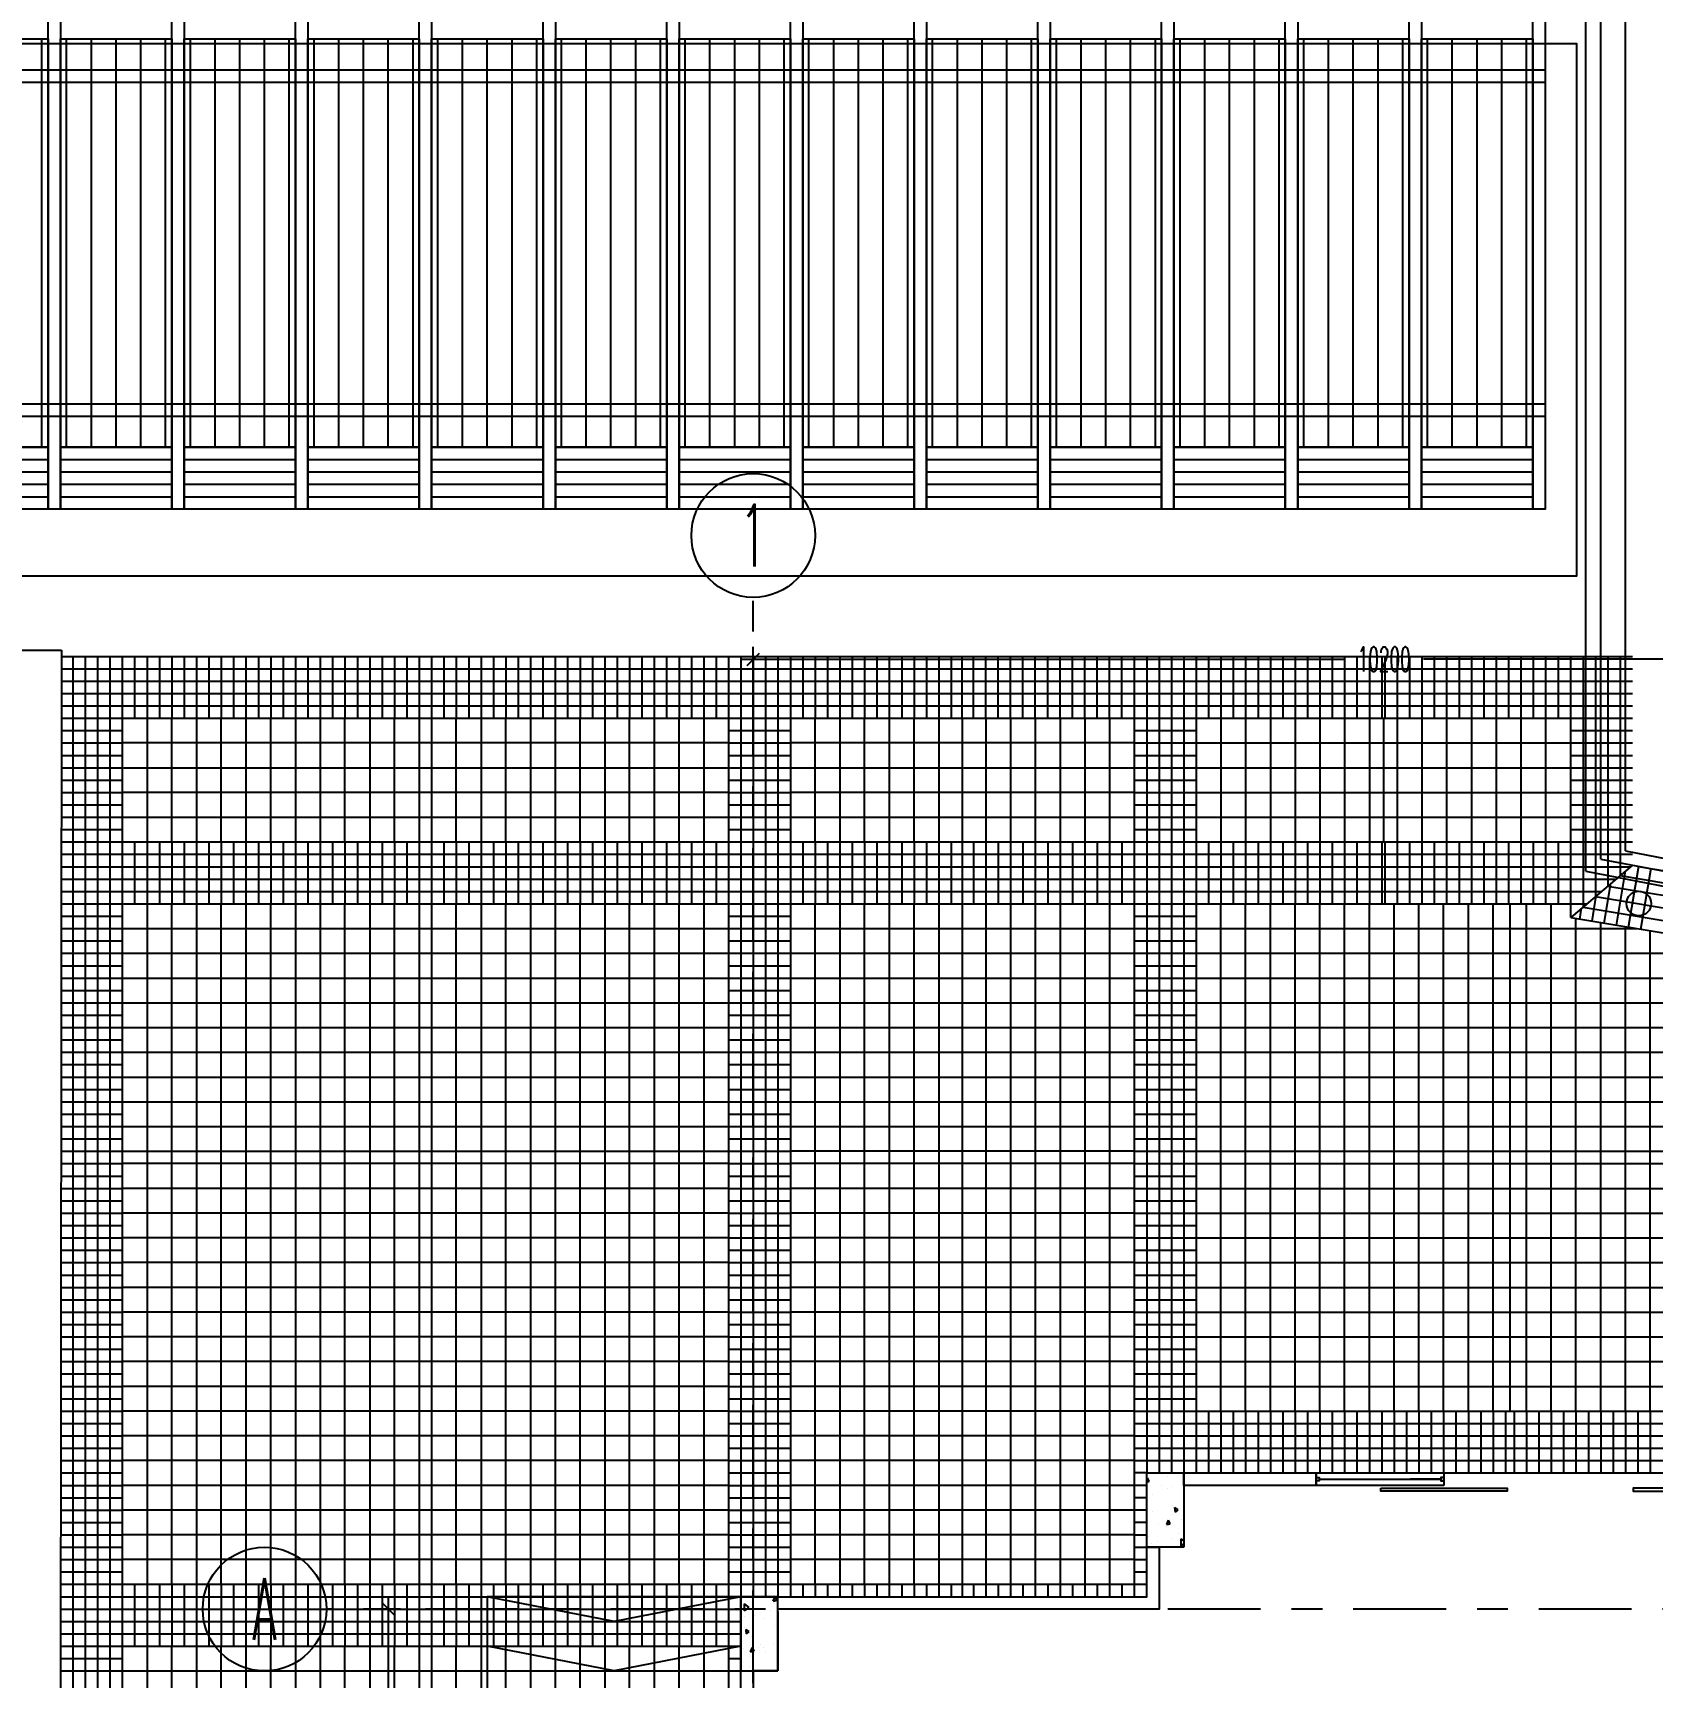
# Model space of a CAD drawing. Extents: x -15993 to 86771, y -21965 to 41866.
# Drawn here: x -5723 to 7365, y 16050 to 29339 of the extents above; entities that cross this region are included whole.
import ezdxf
from ezdxf.enums import TextEntityAlignment as Align

# ---------------------------------------------------------------- set-up
doc = ezdxf.new("R2010")
doc.units = 0
doc.header["$LTSCALE"] = 100
doc.header["$MEASUREMENT"] = 0
doc.header["$PDMODE"] = 3
doc.header["$PDSIZE"] = -5
doc.linetypes.add('HIDDEN', pattern=[5, 2.5, -2.5])
doc.linetypes.add('X030--AG$0$CENTER', pattern=[15, 7.5, -2.5, 2.5, -2.5])
doc.layers.get('0').update_dxf_attribs({"color": 8, "linetype": 'CONTINUOUS'})
doc.layers.get('DEFPOINTS').update_dxf_attribs({"color": 8, "linetype": 'CONTINUOUS'})
for name, color, linetype in [('000-H', 8, 'CONTINUOUS'), ('030--', 8, 'CONTINUOUS'), ('210--', 8, 'CONTINUOUS'), ('220--', 8, 'CONTINUOUS'), ('240--', 8, 'CONTINUOUS'), ('280--', 8, 'CONTINUOUS'), ('310--', 8, 'CONTINUOUS'), ('320--', 8, 'CONTINUOUS'), ('430--', 8, 'CONTINUOUS'), ('430-B', 8, 'CONTINUOUS'), ('431--', 8, 'CONTINUOUS'), ('432--', 8, 'CONTINUOUS'), ('900--', 8, 'CONTINUOUS'), ('950--', 8, 'CONTINUOUS'), ('960--', 8, 'CONTINUOUS'), ('980--', 8, 'CONTINUOUS'), ('X030--AG$0$000-D', 8, 'CONTINUOUS'), ('X030--AG$0$030--', 8, 'CONTINUOUS')]:
    doc.layers.add(name, color=color, linetype=linetype)
doc.styles.add('ROMANS_5', font='romans.shx', dxfattribs={"width": 0.5})
doc.styles.add('X030--AG$0$ROMANS_5', font='ROMANS.SHX', dxfattribs={"width": 0.5})
doc.dimstyles.new('100', dxfattribs={"dimscale": 100, "dimtxt": 2, "dimasz": 0, "dimexe": 1, "dimexo": 5, "dimgap": 1, "dimtad": 0, "dimrnd": 1, "dimdsep": 46, "dimtxsty": 'ROMANS_5', "dimtsz": 0.5, "dimcen": 1, "dimdle": 1, "dimadec": 0, "dimazin": 0, "dimtfac": 1, "dimtix": 1, "dimtofl": 0, "dimtmove": 2, "dimatfit": 3, "dimfxl": 1, "dimtolj": 1, "dimarcsym": 0})

# ---------------------------------------------------------------- blocks, each defined once
blk = doc.blocks.new('*X218')
at = {"color": 0}
for p, q in [((30, 16586), (29, 16642)), ((67, 16613), (29, 16642)), ((30, 16586), (67, 16613)), ((225, 16700), (225, 16700)), ((261, 16665), (276, 16700)), ((261, 16665), (291, 16671)), ((291, 16671), (276, 16700)), ((33, 16541), (33, 16541)), ((109, 16548), (109, 16548)), ((189, 16522), (189, 16522)), ((242, 16586), (242, 16586)), ((32, 16448), (32, 16448)), ((45, 16399), (42, 16436)), ((68, 16418), (42, 16436)), ((45, 16399), (68, 16418)), ((85, 16380), (85, 16380)), ((271, 16467), (271, 16467)), ((18, 16280), (18, 16280)), ((78, 16254), (93, 16289)), ((78, 16254), (108, 16260)), ((78, 16215), (78, 16215)), ((108, 16260), (93, 16289)), ((145, 16292), (145, 16292)), ((155, 16316), (155, 16316)), ((180, 16287), (180, 16287)), ((199, 16258), (199, 16258)), ((267, 16319), (267, 16319)), ((70, 16138), (70, 16138))]:
    blk.add_line(p, q, dxfattribs=at)
blk = doc.blocks.new('*X219')
at = {"color": 0}
for p, q in [((3280, 17645), (3287, 17660)), ((3280, 17628), (3301, 17632)), ((3301, 17632), (3287, 17660)), ((3399, 17598), (3399, 17598)), ((3445, 17673), (3445, 17673)), ((3451, 17573), (3451, 17573)), ((3481, 17594), (3481, 17594)), ((3329, 17522), (3329, 17522)), ((3491, 17441), (3491, 17441)), ((3512, 17382), (3508, 17420)), ((3535, 17402), (3508, 17420)), ((3325, 17387), (3325, 17387)), ((3375, 17289), (3375, 17289)), ((3442, 17284), (3457, 17318)), ((3442, 17284), (3471, 17289)), ((3471, 17289), (3457, 17318)), ((3487, 17368), (3487, 17368)), ((3512, 17382), (3535, 17402)), ((3562, 17324), (3562, 17324)), ((3298, 17189), (3298, 17189)), ((3438, 17265), (3438, 17265)), ((3488, 17170), (3488, 17170)), ((3538, 17208), (3538, 17208)), ((3552, 17143), (3552, 17143)), ((3559, 17112), (3558, 17168)), ((3580, 17151), (3558, 17168)), ((3316, 17127), (3316, 17127)), ((3366, 17143), (3366, 17143)), ((3559, 17112), (3580, 17127))]:
    blk.add_line(p, q, dxfattribs=at)
blk = doc.blocks.new('*X550')
at = {"color": 0}
for p, q in [((-61333, 88189), (-60433, 88189)), ((-61333, 88089), (-60433, 88089)), ((-61333, 87989), (-60433, 87989)), ((-61333, 87889), (-60433, 87889))]:
    blk.add_line(p, q, dxfattribs=at)
blk = doc.blocks.new('*X552')
at = {"color": 0}
for p, q in [((-63557.5, 84767), (-63557.5, 88067)), ((-63357.5, 84767), (-63357.5, 88067)), ((-63157.5, 84767), (-63157.5, 88067)), ((-62957.5, 84767), (-62957.5, 88067)), ((-62757.5, 84767), (-62757.5, 88067))]:
    blk.add_line(p, q, dxfattribs=at)
blk = doc.blocks.new('SHADING')
at = {"layer": '980--'}
for p, q in [((0, 1400), (22100, 1400)), ((0, 1300), (22100, 1300)), ((0, -1300), (22100, -1300)), ((0, -1400), (22100, -1400))]:
    blk.add_line(p, q, dxfattribs=at)
at = {"layer": '980--', "color": 8}
for points in [[(9100, 1650), (10000, 1650), (10000, 2150), (9100, 2150)], [(10100, 1650), (11000, 1650), (11000, 2150), (10100, 2150)], [(11100, 1650), (12000, 1650), (12000, 2150), (11100, 2150)], [(12100, 1650), (13000, 1650), (13000, 2150), (12100, 2150)], [(13100, 1650), (14000, 1650), (14000, 2150), (13100, 2150)], [(14100, 1650), (15000, 1650), (15000, 2150), (14100, 2150)], [(15100, 1650), (16000, 1650), (16000, 2150), (15100, 2150)], [(16100, 1650), (17000, 1650), (17000, 2150), (16100, 2150)], [(17100, 1650), (18000, 1650), (18000, 2150), (17100, 2150)], [(18100, 1650), (19000, 1650), (19000, 2150), (18100, 2150)], [(19100, 1650), (20000, 1650), (20000, 2150), (19100, 2150)], [(20100, 1650), (21000, 1650), (21000, 2150), (20100, 2150)], [(21100, 1650), (22000, 1650), (22000, 2150), (21100, 2150)], [(9100, 1650), (10000, 1650), (10000, -1650), (9100, -1650)], [(10100, 1650), (11000, 1650), (11000, -1650), (10100, -1650)], [(11100, 1650), (12000, 1650), (12000, -1650), (11100, -1650)], [(12100, 1650), (13000, 1650), (13000, -1650), (12100, -1650)], [(13100, 1650), (14000, 1650), (14000, -1650), (13100, -1650)], [(14100, 1650), (15000, 1650), (15000, -1650), (14100, -1650)], [(15100, 1650), (16000, 1650), (16000, -1650), (15100, -1650)], [(16100, 1650), (17000, 1650), (17000, -1650), (16100, -1650)], [(17100, 1650), (18000, 1650), (18000, -1650), (17100, -1650)], [(18100, 1650), (19000, 1650), (19000, -1650), (18100, -1650)], [(19100, 1650), (20000, 1650), (20000, -1650), (19100, -1650)], [(20100, 1650), (21000, 1650), (21000, -1650), (20100, -1650)], [(21100, 1650), (22000, 1650), (22000, -1650), (21100, -1650)], [(9100, -1650), (10000, -1650), (10000, -2150), (9100, -2150)], [(10100, -1650), (11000, -1650), (11000, -2150), (10100, -2150)], [(11100, -1650), (12000, -1650), (12000, -2150), (11100, -2150)], [(12100, -1650), (13000, -1650), (13000, -2150), (12100, -2150)], [(13100, -1650), (14000, -1650), (14000, -2150), (13100, -2150)], [(14100, -1650), (15000, -1650), (15000, -2150), (14100, -2150)], [(15100, -1650), (16000, -1650), (16000, -2150), (15100, -2150)], [(16100, -1650), (17000, -1650), (17000, -2150), (16100, -2150)], [(17100, -1650), (18000, -1650), (18000, -2150), (17100, -2150)], [(18100, -1650), (19000, -1650), (19000, -2150), (18100, -2150)], [(19100, -1650), (20000, -1650), (20000, -2150), (19100, -2150)], [(20100, -1650), (21000, -1650), (21000, -2150), (20100, -2150)], [(21100, -1650), (22000, -1650), (22000, -2150), (21100, -2150)]]:
    blk.add_lwpolyline(points, close=True, dxfattribs=at)
at = {"layer": '980--'}
for points in [[(10000, 2150), (10100, 2150), (10100, -2150), (10000, -2150)], [(11000, 2150), (11100, 2150), (11100, -2150), (11000, -2150)], [(12000, 2150), (12100, 2150), (12100, -2150), (12000, -2150)], [(13000, 2150), (13100, 2150), (13100, -2150), (13000, -2150)], [(14000, 2150), (14100, 2150), (14100, -2150), (14000, -2150)], [(15000, 2150), (15100, 2150), (15100, -2150), (15000, -2150)], [(16000, 2150), (16100, 2150), (16100, -2150), (16000, -2150)], [(17000, 2150), (17100, 2150), (17100, -2150), (17000, -2150)], [(18000, 2150), (18100, 2150), (18100, -2150), (18000, -2150)], [(19000, 2150), (19100, 2150), (19100, -2150), (19000, -2150)], [(20000, 2150), (20100, 2150), (20100, -2150), (20000, -2150)], [(21000, 2150), (21100, 2150), (21100, -2150), (21000, -2150)], [(22000, 2150), (22100, 2150), (22100, -2150), (22000, -2150)]]:
    blk.add_lwpolyline(points, close=True, dxfattribs=at)
at = {"layer": '980--', "color": 8}
for p in [(72707, -86417), (73707, -86417), (74707, -86417), (75707, -86417), (76707, -86417), (77707, -86417), (78707, -86417), (79707, -86417), (80707, -86417), (81707, -86417), (82707, -86417), (83707, -86417), (84707, -86417)]:
    blk.add_blockref('*X552', p, dxfattribs=at)
at = {"layer": '980--', "color": 8, "xscale": -1, "rotation": 180}
for p in [(70433, 86139), (71433, 86139), (72433, 86139), (73433, 86139), (74433, 86139), (75433, 86139), (76433, 86139), (77433, 86139), (78433, 86139), (79433, 86139), (80433, 86139), (81433, 86139), (82433, 86139)]:
    blk.add_blockref('*X550', p, dxfattribs=at)
blk = doc.blocks.new('*D755')
at = {"layer": 'DEFPOINTS', "color": 0, "transparency": 16777216}
for p in [(-2850, 16600), (-2250, 16600), (-2250, 11550)]:
    blk.add_point(p, dxfattribs=at)
at = {"layer": 'X030--AG$0$000-D', "color": 0, "lineweight": -2, "transparency": 16777216}
for p, q in [((-2800, 16550), (-2900, 16650)), ((-2850, 16700), (-2850, 14351)), ((-2750, 16600), (-2950, 16600)), ((-2850, 11450), (-2850, 13799)), ((-2800, 11500), (-2900, 11600)), ((-2750, 11550), (-2950, 11550))]:
    blk.add_line(p, q, dxfattribs=at)
at = {"layer": 'X030--AG$0$000-D', "color": 0, "transparency": 16777216, "insert": (-2850, 14075), "char_height": 200, "attachment_point": 5, "rotation": 90, "style": 'ROMANS_5'}
blk.add_mtext('\\A1;5050', dxfattribs=at)
blk = doc.blocks.new('*D756')
at = {"layer": 'DEFPOINTS', "color": 0, "transparency": 16777216}
for p in [(10300, 24277), (100, 23677), (10300, 23677)]:
    blk.add_point(p, dxfattribs=at)
at = {"layer": 'X030--AG$0$000-D', "color": 0, "lineweight": -2, "transparency": 16777216}
for p, q in [((50, 24227), (150, 24327)), ((100, 24177), (100, 24377)), ((10250, 24227), (10350, 24327)), ((10300, 24177), (10300, 24377)), ((0, 24277), (4883, 24277)), ((10400, 24277), (5517, 24277))]:
    blk.add_line(p, q, dxfattribs=at)
at = {"layer": 'X030--AG$0$000-D', "color": 0, "transparency": 16777216, "insert": (5200, 24277), "char_height": 200, "attachment_point": 5, "style": 'ROMANS_5'}
blk.add_mtext('\\A1;10200', dxfattribs=at)

msp = doc.modelspace()

# ---------------------------------------------------------------- linework, layer by layer
at = {"layer": '030--', "color": 8}
for centre in [(100, 25276.757), (-3850, 16600)]:
    msp.add_circle(centre, 500, dxfattribs=at)
at = {"layer": '210--'}
for points in [[(3580, 17700), (4650, 17700), (4650, 17600), (3580, 17600)], [(300, 16600), (300, 16700), (3280, 16700), (3280, 17100), (3380, 17100), (3380, 16600)]]:
    msp.add_lwpolyline(points, close=True, dxfattribs=at)
msp.add_lwpolyline([(100, 16100), (100, 13193), (0, 13193), (0, 16100), (100, 16100)], dxfattribs=at)
at = {"layer": '220--'}
msp.add_lwpolyline([(0, 11650), (0, 16700), (3280, 16700), (3280, 17700), (11600, 17700)], dxfattribs=at)
at = {"layer": '240--'}
for p, q in [((-2050, 16700), (-2050, 4950)), ((0, 16700), (-2050, 16700))]:
    msp.add_line(p, q, dxfattribs=at)
at = {"layer": '240--', "color": 8}
for points in [[(0, 16700), (-1025, 16500), (-2050, 16700)], [(0, 16300), (-1025, 16100), (-2050, 16300)]]:
    msp.add_lwpolyline(points, dxfattribs=at)
at = {"layer": '280--', "color": 8}
msp.add_line((5682, 17700), (7724, 17700), dxfattribs=at)
at = {"layer": '280--'}
for p, q in [((300, 16580), (300, 16100)), ((300, 16100), (100, 16100))]:
    msp.add_line(p, q, dxfattribs=at)
for points in [[(3580, 17100), (3280, 17100), (3280, 17700), (3580, 17700)], [(300, 16100), (300, 16700), (0, 16700), (0, 16100)]]:
    msp.add_lwpolyline(points, close=True, dxfattribs=at)
for points in [[(0, 16100), (0, 16700)], [(0, 16700), (300, 16700)]]:
    msp.add_lwpolyline(points, dxfattribs=at)
at = {"layer": '310--'}
for p, q in [((4675, 17650), (5657, 17650)), ((5657, 17650), (5409.5, 17650))]:
    msp.add_line(p, q, dxfattribs=at)
at = {"layer": '310--', "color": 8}
msp.add_lwpolyline([(5682, 17600), (4650, 17600), (4650, 17700), (5682, 17700)], close=True, dxfattribs=at)
at = {"layer": '310--'}
for points in [[(4650, 17637.5), (4650, 17662.5), (4675, 17662.5), (4675, 17637.5)], [(5682, 17637.5), (5682, 17662.5), (5657, 17662.5), (5657, 17637.5)]]:
    msp.add_lwpolyline(points, close=True, dxfattribs=at)
at = {"layer": '320--'}
for points in [[(5171.5, 17577.499), (6192.5, 17577.499), (6192.5, 17552.499), (5171.5, 17552.499)], [(8234.5, 17577.499), (7213.5, 17577.499), (7213.5, 17552.499), (8234.5, 17552.499)]]:
    msp.add_lwpolyline(points, close=True, dxfattribs=at)
at = {"layer": '430--', "color": 5}
msp.add_lwpolyline([(-15342.5, 29250), (-15342.5, 24950), (6757.5, 24950), (6757.5, 29250)], close=True, dxfattribs=at)
at = {"layer": '430--'}
msp.add_lwpolyline([(-15342.5, 24950), (6757.5, 24950), (6757.5, 29250), (-15342.5, 29250)], close=True, dxfattribs=at)
at = {"layer": '430-B', "linetype": 'HIDDEN'}
msp.add_lwpolyline([(7255.188, 22602.054), (15983.598, 21149.479), (73202.387, -284.344)], dxfattribs=at)
at = {"layer": '431--', "color": 8}
for p, q in [((-5492.606, 24200), (7207.5, 24200)), ((-5492.535, 24300), (7207.5, 24300)), ((-5400, 24300), (-5400, 2950.597)), ((-5300, 24300), (-5300, 2924.588)), ((-5200, 24300), (-5200, 2952.363)), ((-5100, 24300), (-5100, 2980.137)), ((-5000, 24300), (-5000, 3007.912)), ((-4900, 24300), (-4900, 23800)), ((-4800, 24300), (-4800, 23800)), ((-4700, 24300), (-4700, 23800)), ((-4600, 24300), (-4600, 23800)), ((-4500, 24300), (-4500, 23800)), ((-4400, 24300), (-4400, 23800)), ((-4300, 24300), (-4300, 23800)), ((-4200, 24300), (-4200, 23800)), ((-4100, 24300), (-4100, 23800)), ((-4000, 24300), (-4000, 23800)), ((-3900, 24300), (-3900, 23800)), ((-3800, 24300), (-3800, 23800)), ((-3700, 24300), (-3700, 23800)), ((-3600, 24300), (-3600, 23800)), ((-3500, 24300), (-3500, 23800)), ((-3400, 24300), (-3400, 23800)), ((-3300, 24300), (-3300, 23800)), ((-3200, 24300), (-3200, 23800)), ((-3100, 24300), (-3100, 23800)), ((-3000, 24300), (-3000, 23800)), ((-2900, 24300), (-2900, 23800)), ((-2800, 24300), (-2800, 23800)), ((-2700, 24300), (-2700, 23800)), ((-2600, 24300), (-2600, 23800)), ((-2500, 24300), (-2500, 23800)), ((-2400, 24300), (-2400, 23800)), ((-2300, 24300), (-2300, 23800)), ((-2200, 24300), (-2200, 23800)), ((-2100, 24300), (-2100, 23800)), ((-2000, 24300), (-2000, 23800)), ((-1900, 24300), (-1900, 23800)), ((-1800, 24300), (-1800, 23800)), ((-1700, 24300), (-1700, 23800)), ((-1600, 24300), (-1600, 23800)), ((-1500, 24300), (-1500, 23800)), ((-1400, 24300), (-1400, 23800)), ((-1300, 24300), (-1300, 23800)), ((-1200, 24300), (-1200, 23800)), ((-1100, 24300), (-1100, 23800)), ((-1000, 24300), (-1000, 23800)), ((-900, 24300), (-900, 23800)), ((-800, 24300), (-800, 23800)), ((-700, 24300), (-700, 23800)), ((-600, 24300), (-600, 23800)), ((-500, 24300), (-500, 23800)), ((-400, 24300), (-400, 23800)), ((-300, 24300), (-300, 23800)), ((-200, 24300), (-200, 23800)), ((-100, 24300), (-100, 11650)), ((0, 24300), (0, 16700)), ((100, 24300), (100, 16700)), ((200, 24300), (200, 16700)), ((300, 24300), (300, 16700)), ((400, 24300), (400, 16700)), ((500, 24300), (500, 23800)), ((600, 24300), (600, 23800)), ((700, 24300), (700, 23800)), ((800, 24300), (800, 23800)), ((900, 24300), (900, 23800)), ((1000, 24300), (1000, 23800)), ((1100, 24300), (1100, 23800)), ((1200, 24300), (1200, 23800)), ((1300, 24300), (1300, 23800)), ((1400, 24300), (1400, 23800)), ((1500, 24300), (1500, 23800)), ((1600, 24300), (1600, 23800)), ((1700, 24300), (1700, 23800)), ((1790, 23800), (1790, 24300)), ((1880, 23800), (1880, 24300)), ((1980, 23800), (1980, 24300)), ((2080, 23800), (2080, 24300)), ((2180, 23800), (2180, 24300)), ((2280, 23800), (2280, 24300)), ((2380, 23800), (2380, 24300)), ((2480, 23800), (2480, 24300)), ((2580, 23800), (2580, 24300)), ((2680, 23800), (2680, 24300)), ((2780, 23800), (2780, 24300)), ((2880, 23800), (2880, 24300)), ((2980, 23800), (2980, 24300)), ((3080, 23800), (3080, 24300)), ((3180, 24300), (3180, 16700)), ((3280, 24300), (3280, 17700)), ((3380, 24300), (3380, 17700)), ((3480, 24300), (3480, 17700)), ((3580, 24300), (3580, 17700)), ((3680, 24300), (3680, 17700)), ((3780, 24300), (3780, 23800)), ((3880, 24300), (3880, 23800)), ((3980, 24300), (3980, 23800)), ((4080, 24300), (4080, 23800)), ((4180, 24300), (4180, 23800)), ((4280, 24300), (4280, 23800)), ((4380, 24300), (4380, 23800)), ((4480, 24300), (4480, 23800)), ((4580, 24300), (4580, 23800)), ((4680, 24300), (4680, 23800)), ((4780, 24300), (4780, 23800)), ((4880, 24300), (4880, 23800)), ((4980, 24300), (4980, 23800)), ((5080, 24300), (5080, 23800)), ((5180, 24300), (5180, 23800)), ((5207.5, 23800), (5207.5, 24300)), ((5307.5, 23800), (5307.5, 24300)), ((5407.5, 23800), (5407.5, 24300)), ((5507.5, 23800), (5507.5, 24300)), ((5607.5, 23800), (5607.5, 24300)), ((5707.5, 23800), (5707.5, 24300)), ((5807.5, 23800), (5807.5, 24300)), ((5907.5, 23800), (5907.5, 24300)), ((6007.5, 23800), (6007.5, 24300)), ((6107.5, 23800), (6107.5, 24300)), ((6207.5, 23800), (6207.5, 24300)), ((6307.5, 23800), (6307.5, 24300)), ((6407.5, 23800), (6407.5, 24300)), ((6507.5, 23800), (6507.5, 24300)), ((6607.5, 23800), (6607.5, 24300)), ((6707.5, 22188.819), (6707.5, 24300)), ((6807.5, 24300), (6807.5, 22273.553)), ((6907.5, 24300), (6907.5, 22358.286)), ((7007.5, 24300), (7007.5, 22443.019)), ((7107.5, 24300), (7107.5, 22527.753)), ((-5492.676, 24100), (7207.5, 24100)), ((-5492.746, 24000), (7207.5, 24000)), ((-5492.887, 23800), (7207.5, 23800)), ((-5492.817, 23900), (7207.5, 23900)), ((-5492.887, 23700), (-5000, 23700)), ((-100, 23700), (400, 23700)), ((3180, 23700), (3680, 23700)), ((6707.5, 23700), (7207.5, 23700)), ((-5492.887, 23600), (-5000, 23600)), ((-100, 23600), (400, 23600)), ((3180, 23600), (3680, 23600)), ((6707.5, 23600), (7207.5, 23600)), ((-5492.887, 23500), (-5000, 23500)), ((-5492.887, 23400), (-5000, 23400)), ((-100, 23500), (400, 23500)), ((-100, 23400), (400, 23400)), ((3180, 23500), (3680, 23500)), ((3180, 23400), (3680, 23400)), ((6707.5, 23500), (7207.5, 23500)), ((6707.5, 23400), (7207.5, 23400)), ((-5492.887, 23300), (-5000, 23300)), ((-100, 23300), (400, 23300)), ((3180, 23300), (3680, 23300)), ((6707.5, 23300), (7207.5, 23300)), ((-5492.887, 23200), (-5000, 23200)), ((-100, 23200), (400, 23200)), ((3180, 23200), (3680, 23200)), ((6707.5, 23200), (7207.5, 23200)), ((-5492.887, 23100), (-5000, 23100)), ((-5492.887, 23000), (-5000, 23000)), ((-100, 23100), (400, 23100)), ((-100, 23000), (400, 23000)), ((3180, 23100), (3680, 23100)), ((3180, 23000), (3680, 23000)), ((6707.5, 23100), (7207.5, 23100)), ((6707.5, 23000), (7207.5, 23000)), ((-5492.887, 22900), (-5000, 22900)), ((-100, 22900), (400, 22900)), ((3180, 22900), (3680, 22900)), ((6707.5, 22900), (7207.5, 22900)), ((-5493.592, 22800), (7207.5, 22800)), ((-4900, 22800), (-4900, 22300)), ((-4800, 22800), (-4800, 22300)), ((-4700, 22800), (-4700, 22300)), ((-4600, 22800), (-4600, 22300)), ((-4500, 22800), (-4500, 22300)), ((-4400, 22800), (-4400, 22300)), ((-4300, 22800), (-4300, 22300)), ((-4200, 22800), (-4200, 22300)), ((-4100, 22800), (-4100, 22300)), ((-4000, 22800), (-4000, 22300)), ((-3900, 22800), (-3900, 22300)), ((-3800, 22800), (-3800, 22300)), ((-3700, 22800), (-3700, 22300)), ((-3600, 22800), (-3600, 22300)), ((-3500, 22800), (-3500, 22300)), ((-3400, 22800), (-3400, 22300)), ((-3300, 22800), (-3300, 22300)), ((-3200, 22800), (-3200, 22300)), ((-3100, 22800), (-3100, 22300)), ((-3000, 22800), (-3000, 22300)), ((-2900, 22800), (-2900, 22300)), ((-2800, 22800), (-2800, 22300)), ((-2700, 22800), (-2700, 22300)), ((-2600, 22800), (-2600, 22300)), ((-2500, 22800), (-2500, 22300)), ((-2400, 22800), (-2400, 22300)), ((-2300, 22800), (-2300, 22300)), ((-2200, 22800), (-2200, 22300)), ((-2100, 22800), (-2100, 22300)), ((-2000, 22800), (-2000, 22300)), ((-1900, 22800), (-1900, 22300)), ((-1800, 22800), (-1800, 22300)), ((-1700, 22800), (-1700, 22300)), ((-1600, 22800), (-1600, 22300)), ((-1500, 22800), (-1500, 22300)), ((-1400, 22800), (-1400, 22300)), ((-1300, 22800), (-1300, 22300)), ((-1200, 22800), (-1200, 22300)), ((-1100, 22800), (-1100, 22300)), ((-1000, 22800), (-1000, 22300)), ((-900, 22800), (-900, 22300)), ((-800, 22800), (-800, 22300)), ((-700, 22800), (-700, 22300)), ((-600, 22800), (-600, 22300)), ((-500, 22800), (-500, 22300)), ((-400, 22800), (-400, 22300)), ((-300, 22800), (-300, 22300)), ((-200, 22800), (-200, 22300)), ((500, 22800), (500, 22300)), ((600, 22800), (600, 22300)), ((700, 22800), (700, 22300)), ((800, 22800), (800, 22300)), ((900, 22800), (900, 22300)), ((1000, 22800), (1000, 22300)), ((1100, 22800), (1100, 22300)), ((1200, 22800), (1200, 22300)), ((1300, 22800), (1300, 22300)), ((1400, 22800), (1400, 22300)), ((1500, 22800), (1500, 22300)), ((1600, 22800), (1600, 22300)), ((1700, 22800), (1700, 22300)), ((1790, 22800), (1790, 22300)), ((1880, 22800), (1880, 22300)), ((1980, 22800), (1980, 22300)), ((2080, 22800), (2080, 22300)), ((2180, 22800), (2180, 22300)), ((2280, 22800), (2280, 22300)), ((2380, 22800), (2380, 22300)), ((2480, 22800), (2480, 22300)), ((2580, 22800), (2580, 22300)), ((2680, 22800), (2680, 22300)), ((2780, 22800), (2780, 22300)), ((2880, 22800), (2880, 22300)), ((2980, 22800), (2980, 22300)), ((3080, 22800), (3080, 22300)), ((3780, 22800), (3780, 22300)), ((3880, 22800), (3880, 22300)), ((3980, 22800), (3980, 22300)), ((4080, 22800), (4080, 22300)), ((4180, 22800), (4180, 22300)), ((4280, 22800), (4280, 22300)), ((4380, 22800), (4380, 22300)), ((4480, 22800), (4480, 22300)), ((4580, 22800), (4580, 22300)), ((4680, 22800), (4680, 22300)), ((4780, 22800), (4780, 22300)), ((4880, 22800), (4880, 22300)), ((4980, 22800), (4980, 22300)), ((5080, 22800), (5080, 22300)), ((5180, 22800), (5180, 22300)), ((5207.5, 22300), (5207.5, 22800)), ((5307.5, 22300), (5307.5, 22800)), ((5407.5, 22300), (5407.5, 22800)), ((5507.5, 22300), (5507.5, 22800)), ((5607.5, 22300), (5607.5, 22800)), ((5707.5, 22300), (5707.5, 22800)), ((5807.5, 22300), (5807.5, 22800)), ((5907.5, 22300), (5907.5, 22800)), ((6007.5, 22300), (6007.5, 22800)), ((6107.5, 22300), (6107.5, 22800)), ((6207.5, 22300), (6207.5, 22800)), ((6307.5, 22300), (6307.5, 22800)), ((6407.5, 22300), (6407.5, 22800)), ((6507.5, 22300), (6507.5, 22800)), ((6607.5, 22300), (6607.5, 22800)), ((-5493.732, 22600), (7192.764, 22600)), ((-5493.662, 22700), (7207.5, 22700)), ((7207.5, 22612.486), (6707.5, 22188.819)), ((7175.83, 22110.88), (7257.911, 22604.097)), ((-5493.803, 22500), (7074.747, 22500)), ((6978.543, 22143.712), (7031.777, 22463.59)), ((7077.187, 22127.296), (7149.794, 22563.59)), ((7107.5, 22527.753), (15972.607, 21052.429)), ((7274.473, 22094.464), (7356.554, 22587.681)), ((-5493.873, 22400), (6956.73, 22400)), ((6879.9, 22160.129), (6913.76, 22363.59)), ((6907.5, 22358.286), (15920.627, 20858.329)), ((7007.5, 22443.019), (15946.617, 20955.379)), ((-5493.944, 22300), (6838.712, 22300)), ((-5493.944, 22200), (-5000, 22200)), ((-100, 22200), (400, 22200)), ((3180, 22200), (3680, 22200)), ((6781.257, 22176.545), (6795.743, 22263.59)), ((6807.5, 22273.553), (15894.637, 20761.279)), ((-5493.944, 22100), (-5000, 22100)), ((-100, 22100), (400, 22100)), ((3180, 22100), (3680, 22100)), ((6707.5, 22188.819), (15868.647, 20664.229)), ((-5493.944, 22000), (-5000, 22000)), ((-100, 22000), (400, 22000)), ((3180, 22000), (3680, 22000)), ((-5493.944, 21900), (-5000, 21900)), ((-5493.944, 21800), (-5000, 21800)), ((-100, 21900), (400, 21900)), ((-100, 21800), (400, 21800)), ((3180, 21900), (3680, 21900)), ((3180, 21800), (3680, 21800)), ((-5493.944, 21700), (-5000, 21700)), ((-100, 21700), (400, 21700)), ((3180, 21700), (3680, 21700)), ((-5493.944, 21600), (-5000, 21600)), ((-100, 21600), (400, 21600)), ((3180, 21600), (3680, 21600)), ((-5493.944, 21500), (-5000, 21500)), ((-5493.944, 21400), (-5000, 21400)), ((-100, 21500), (400, 21500)), ((-100, 21400), (400, 21400)), ((3180, 21500), (3680, 21500)), ((3180, 21400), (3680, 21400)), ((-5493.944, 21300), (-5000, 21300)), ((-100, 21300), (400, 21300)), ((3180, 21300), (3680, 21300)), ((-5493.944, 21200), (-5000, 21200)), ((-100, 21200), (400, 21200)), ((3180, 21200), (3680, 21200)), ((-5493.944, 21100), (-5000, 21100)), ((-5493.944, 21000), (-5000, 21000)), ((-100, 21100), (400, 21100)), ((-100, 21000), (400, 21000)), ((3180, 21100), (3680, 21100)), ((3180, 21000), (3680, 21000)), ((-5493.944, 20900), (-5000, 20900)), ((-100, 20900), (400, 20900)), ((3180, 20900), (3680, 20900)), ((-5493.944, 20800), (-5000, 20800)), ((-100, 20800), (400, 20800)), ((3180, 20800), (3680, 20800)), ((-5493.944, 20700), (-5000, 20700)), ((-5493.944, 20600), (-5000, 20600)), ((-100, 20700), (400, 20700)), ((-100, 20600), (400, 20600)), ((3180, 20700), (3680, 20700)), ((3180, 20600), (3680, 20600)), ((-5493.944, 20500), (-5000, 20500)), ((-100, 20500), (400, 20500)), ((3180, 20500), (3680, 20500)), ((-5493.944, 20400), (-5000, 20400)), ((-100, 20400), (400, 20400)), ((3180, 20400), (3680, 20400)), ((-5493.944, 20300), (-5000, 20300)), ((-5493.944, 20200), (-5000, 20200)), ((-100, 20300), (400, 20300)), ((-100, 20200), (400, 20200)), ((3180, 20300), (3680, 20300)), ((3180, 20200), (3680, 20200)), ((-5493.944, 20100), (-5000, 20100)), ((-100, 20100), (400, 20100)), ((3180, 20100), (3680, 20100)), ((-5493.944, 20000), (-5000, 20000)), ((-100, 20000), (400, 20000)), ((3180, 20000), (3680, 20000)), ((-5493.944, 19900), (-5000, 19900)), ((-100, 19900), (400, 19900)), ((3180, 19900), (3680, 19900)), ((-5493.944, 19800), (-5000, 19800)), ((-5493.944, 19700), (-5000, 19700)), ((-100, 19800), (400, 19800)), ((-100, 19700), (400, 19700)), ((3180, 19800), (3680, 19800)), ((3180, 19700), (3680, 19700)), ((-5493.944, 19600), (-5000, 19600)), ((-100, 19600), (400, 19600)), ((3180, 19600), (3680, 19600)), ((-5493.944, 19500), (-5000, 19500)), ((-100, 19500), (400, 19500)), ((3180, 19500), (3680, 19500)), ((-5493.944, 19400), (-5000, 19400)), ((-5493.944, 19300), (-5000, 19300)), ((-100, 19400), (400, 19400)), ((-100, 19300), (400, 19300)), ((3180, 19400), (3680, 19400)), ((3180, 19300), (3680, 19300)), ((-5493.944, 19200), (-5000, 19200)), ((-100, 19200), (400, 19200)), ((3180, 19200), (3680, 19200)), ((-5493.944, 19100), (-5000, 19100)), ((-100, 19100), (400, 19100)), ((3180, 19100), (3680, 19100)), ((-5493.944, 19000), (-5000, 19000)), ((-5493.944, 18900), (-5000, 18900)), ((-100, 19000), (400, 19000)), ((-100, 18900), (400, 18900)), ((3180, 19000), (3680, 19000)), ((3180, 18900), (3680, 18900)), ((-5493.944, 18800), (-5000, 18800)), ((-100, 18800), (400, 18800)), ((3180, 18800), (3680, 18800)), ((-5493.944, 18700), (-5000, 18700)), ((-100, 18700), (400, 18700)), ((3180, 18700), (3680, 18700)), ((-5493.944, 18600), (-5000, 18600)), ((-5493.944, 18500), (-5000, 18500)), ((-100, 18600), (400, 18600)), ((-100, 18500), (400, 18500)), ((3180, 18600), (3680, 18600)), ((3180, 18500), (3680, 18500)), ((-5493.944, 18400), (-5000, 18400)), ((-100, 18400), (400, 18400)), ((3180, 18400), (3680, 18400)), ((-5493.944, 18300), (-5000, 18300)), ((-100, 18300), (400, 18300)), ((3180, 18300), (3680, 18300)), ((-5493.944, 18200), (-5000, 18200)), ((-5493.944, 18100), (-5000, 18100)), ((-100, 18200), (400, 18200)), ((-100, 18100), (400, 18100)), ((3180, 18200), (25420, 18200)), ((3180, 18100), (11450, 18100)), ((3780, 18200), (3780, 17700)), ((3880, 18200), (3880, 17700)), ((3980, 18200), (3980, 17700)), ((4080, 18200), (4080, 17700)), ((4180, 18200), (4180, 17700)), ((4280, 18200), (4280, 17700)), ((4380, 18200), (4380, 17700)), ((4480, 18200), (4480, 17700)), ((4580, 18200), (4580, 17700)), ((4680, 18200), (4680, 17700)), ((4780, 18200), (4780, 17700)), ((4880, 18200), (4880, 17700)), ((4980, 18200), (4980, 17700)), ((5080, 18200), (5080, 17700)), ((5180, 18200), (5180, 17700)), ((5280, 18200), (5280, 17700)), ((5380, 18200), (5380, 17700)), ((5480, 18200), (5480, 17700)), ((5580, 18200), (5580, 17700)), ((5680, 18200), (5680, 17700)), ((5780, 18200), (5780, 17700)), ((5880, 18200), (5880, 17700)), ((5980, 18200), (5980, 17700)), ((6080, 18200), (6080, 17700)), ((6180, 18200), (6180, 17700)), ((6250, 18200), (6250, 17700)), ((6350, 18200), (6350, 17700)), ((6450, 18200), (6450, 17700)), ((6550, 18200), (6550, 17700)), ((6650, 18200), (6650, 17700)), ((6750, 18200), (6750, 17700)), ((6850, 18200), (6850, 17700)), ((6950, 18200), (6950, 17700)), ((7050, 18200), (7050, 17700)), ((7150, 18200), (7150, 17700)), ((7250, 18200), (7250, 17700)), ((7350, 18200), (7350, 17700)), ((-5493.944, 18000), (-5000, 18000)), ((-100, 18000), (400, 18000)), ((3180, 18000), (11450, 18000)), ((-5493.944, 17900), (-5000, 17900)), ((-100, 17900), (400, 17900)), ((3180, 17900), (11450, 17900)), ((-5493.944, 17800), (-5000, 17800)), ((-5493.944, 17700), (-5000, 17700)), ((-100, 17800), (400, 17800)), ((-100, 17700), (400, 17700)), ((3180, 17800), (11450, 17800)), ((3280, 17700), (3180, 17700)), ((-5493.944, 17600), (-5000, 17600)), ((-100, 17600), (400, 17600)), ((3280, 17600), (3180, 17600)), ((-5493.944, 17500), (-5000, 17500)), ((-100, 17500), (400, 17500)), ((3280, 17500), (3180, 17500)), ((-5493.944, 17400), (-5000, 17400)), ((-5493.944, 17300), (-5000, 17300)), ((-100, 17400), (400, 17400)), ((-100, 17300), (400, 17300)), ((3280, 17400), (3180, 17400)), ((3280, 17300), (3180, 17300)), ((-5493.944, 17200), (-5000, 17200)), ((-100, 17200), (400, 17200)), ((3180, 17200), (3280, 17200)), ((-5493.944, 17100), (-5000, 17100)), ((-100, 17100), (400, 17100)), ((3180, 17100), (3280, 17100)), ((-5493.944, 17000), (-5000, 17000)), ((-5493.944, 16900), (-5000, 16900)), ((-100, 17000), (400, 17000)), ((-100, 16900), (400, 16900)), ((3180, 17000), (3280, 17000)), ((3180, 16900), (3280, 16900)), ((-5497.817, 16800), (3280, 16800)), ((-4900, 16800), (-4900, 16300)), ((-4800, 16800), (-4800, 16300)), ((-4700, 16800), (-4700, 16300)), ((-4600, 16800), (-4600, 16300)), ((-4500, 16800), (-4500, 16300)), ((-4400, 16800), (-4400, 16300)), ((-4300, 16800), (-4300, 16300)), ((-4200, 16800), (-4200, 16300)), ((-4100, 16800), (-4100, 16300)), ((-4000, 16800), (-4000, 16300)), ((-3900, 16800), (-3900, 16300)), ((-3800, 16800), (-3800, 16300)), ((-3700, 16800), (-3700, 16300)), ((-3600, 16800), (-3600, 16300)), ((-3500, 16800), (-3500, 16300)), ((-3400, 16800), (-3400, 16300)), ((-3300, 16800), (-3300, 16300)), ((-3200, 16800), (-3200, 16300)), ((-3100, 16800), (-3100, 16300)), ((-3000, 16800), (-3000, 16300)), ((-2900, 16800), (-2900, 16300)), ((-2800, 16800), (-2800, 16300)), ((-2700, 16800), (-2700, 16300)), ((-2600, 16800), (-2600, 16300)), ((-2500, 16800), (-2500, 16300)), ((-2400, 16800), (-2400, 16300)), ((-2300, 16800), (-2300, 16300)), ((-2200, 16800), (-2200, 16300)), ((-2100, 16800), (-2100, 16300)), ((-2000, 16800), (-2000, 16300)), ((-1900, 16800), (-1900, 16300)), ((-1800, 16800), (-1800, 16300)), ((-1700, 16800), (-1700, 16300)), ((-1600, 16800), (-1600, 16300)), ((-1500, 16800), (-1500, 16300)), ((-1400, 16800), (-1400, 16300)), ((-1300, 16800), (-1300, 16300)), ((-1200, 16800), (-1200, 16300)), ((-1100, 16800), (-1100, 16300)), ((-1000, 16800), (-1000, 16300)), ((-900, 16800), (-900, 16300)), ((-800, 16800), (-800, 16300)), ((-700, 16800), (-700, 16300)), ((-600, 16800), (-600, 16300)), ((-500, 16800), (-500, 16300)), ((-400, 16800), (-400, 16300)), ((-300, 16800), (-300, 16300)), ((-200, 16800), (-200, 16300)), ((500, 16800), (500, 16700)), ((600, 16800), (600, 16700)), ((700, 16800), (700, 16700)), ((800, 16800), (800, 16700)), ((900, 16800), (900, 16700)), ((1000, 16800), (1000, 16700)), ((1100, 16800), (1100, 16700)), ((1200, 16800), (1200, 16700)), ((1300, 16800), (1300, 16700)), ((1400, 16800), (1400, 16700)), ((1500, 16800), (1500, 16700)), ((1600, 16800), (1600, 16700)), ((1700, 16800), (1700, 16700)), ((1790, 16800), (1790, 16700)), ((1880, 16800), (1880, 16700)), ((1980, 16800), (1980, 16700)), ((2080, 16800), (2080, 16700)), ((2180, 16800), (2180, 16700)), ((2280, 16800), (2280, 16700)), ((2380, 16800), (2380, 16700)), ((2480, 16800), (2480, 16700)), ((2580, 16800), (2580, 16700)), ((2680, 16800), (2680, 16700)), ((2780, 16800), (2780, 16700)), ((2880, 16800), (2880, 16700)), ((2980, 16800), (2980, 16700)), ((3080, 16800), (3080, 16700)), ((-5497.887, 16700), (0, 16700)), ((-5498.028, 16500), (0, 16500)), ((-5497.958, 16600), (0, 16600)), ((-5498.099, 16400), (0, 16400)), ((-5498.169, 16300), (0, 16300)), ((-5498.169, 16200), (-5000, 16200)), ((-5498.169, 16100), (-5000, 16100)), ((-100, 16200), (0, 16200)), ((-100, 16100), (0, 16100))]:
    msp.add_line(p, q, dxfattribs=at)
at = {"layer": '432--', "color": 8}
for p, q in [((-4800, 23800), (-4800, 22800)), ((-4600, 22800), (-4600, 23800)), ((-4400, 23800), (-4400, 22800)), ((-4200, 22800), (-4200, 23800)), ((-4000, 23800), (-4000, 22800)), ((-3800, 22800), (-3800, 23800)), ((-3600, 23800), (-3600, 22800)), ((-3400, 23800), (-3400, 22800)), ((-3200, 22800), (-3200, 23800)), ((-3000, 23800), (-3000, 22800)), ((-2800, 22800), (-2800, 23800)), ((-2600, 23800), (-2600, 22800)), ((-2500, 23800), (-2500, 22800)), ((-2300, 22800), (-2300, 23800)), ((-2100, 23800), (-2100, 22800)), ((-1900, 22800), (-1900, 23800)), ((-1700, 23800), (-1700, 22800)), ((-1500, 23800), (-1500, 22800)), ((-1300, 22800), (-1300, 23800)), ((-1100, 23800), (-1100, 22800)), ((-900, 22800), (-900, 23800)), ((-700, 23800), (-700, 22800)), ((-500, 22800), (-500, 23800)), ((-300, 23800), (-300, 22800)), ((600, 22800), (600, 23800)), ((800, 23800), (800, 22800)), ((1000, 22800), (1000, 23800)), ((1200, 23800), (1200, 22800)), ((1400, 22800), (1400, 23800)), ((1600, 23800), (1600, 22800)), ((1790, 23800), (1790, 22800)), ((1980, 23800), (1980, 22800)), ((2180, 23800), (2180, 22800)), ((2380, 23800), (2380, 22800)), ((2580, 23800), (2580, 22800)), ((2780, 23800), (2780, 22800)), ((2980, 23800), (2980, 22800)), ((3880, 23800), (3880, 22800)), ((4080, 23800), (4080, 22800)), ((4280, 23800), (4280, 22800)), ((4480, 23800), (4480, 22800)), ((4680, 23800), (4680, 22800)), ((4880, 23800), (4880, 22800)), ((5080, 23800), (5080, 22800)), ((5193.75, 23800), (5193.75, 22800)), ((5307.5, 22800), (5307.5, 23800)), ((5507.5, 22800), (5507.5, 23800)), ((5707.5, 22800), (5707.5, 23800)), ((5907.5, 22800), (5907.5, 23800)), ((6107.5, 22800), (6107.5, 23800)), ((6307.5, 22800), (6307.5, 23800)), ((6507.5, 22800), (6507.5, 23800)), ((-100, 23600), (-5000, 23600)), ((3180, 23600), (400, 23600)), ((3680, 23600), (6707.5, 23600)), ((-5000, 23400), (-100, 23400)), ((400, 23400), (3180, 23400)), ((3680, 23400), (6707.5, 23400)), ((-100, 23200), (-5000, 23200)), ((3180, 23200), (400, 23200)), ((3680, 23200), (6707.5, 23200)), ((-5000, 23000), (-100, 23000)), ((400, 23000), (3180, 23000)), ((3680, 23000), (6707.5, 23000)), ((3680, 23000), (6707.5, 23000)), ((-4800, 22300), (-4800, 16800)), ((-4600, 16800), (-4600, 22300)), ((-4400, 22300), (-4400, 16800)), ((-4200, 16800), (-4200, 22300)), ((-4000, 22300), (-4000, 16800)), ((-3800, 16800), (-3800, 22300)), ((-3600, 22300), (-3600, 16800)), ((-3400, 22300), (-3400, 16800)), ((-3200, 16800), (-3200, 22300)), ((-3000, 22300), (-3000, 16800)), ((-2800, 16800), (-2800, 22300)), ((-2600, 22300), (-2600, 16800)), ((-2500, 22300), (-2500, 16800)), ((-2300, 16800), (-2300, 22300)), ((-2100, 22300), (-2100, 16800)), ((-1900, 16800), (-1900, 22300)), ((-1700, 22300), (-1700, 16800)), ((-1500, 22300), (-1500, 16800)), ((-1300, 16800), (-1300, 22300)), ((-1100, 22300), (-1100, 16800)), ((-900, 16800), (-900, 22300)), ((-700, 22300), (-700, 16800)), ((-500, 16800), (-500, 22300)), ((-300, 22300), (-300, 16800)), ((600, 16800), (600, 22300)), ((800, 22300), (800, 16800)), ((1000, 16800), (1000, 22300)), ((1200, 22300), (1200, 16800)), ((1400, 16800), (1400, 22300)), ((1600, 22300), (1600, 16800)), ((1790, 22300), (1790, 16800)), ((1980, 22300), (1980, 16800)), ((2180, 22300), (2180, 16800)), ((2380, 22300), (2380, 16800)), ((2580, 22300), (2580, 16800)), ((2780, 22300), (2780, 16800)), ((2980, 22300), (2980, 16800)), ((3880, 18200), (3880, 22300)), ((4080, 18200), (4080, 22300)), ((4280, 18200), (4280, 22300)), ((4480, 18200), (4480, 22300)), ((4680, 18200), (4680, 22300)), ((4880, 18200), (4880, 22300)), ((5080, 18200), (5080, 22300)), ((5280, 18200), (5280, 22300)), ((5480, 18200), (5480, 22300)), ((5680, 18200), (5680, 22300)), ((5880, 18200), (5880, 22300)), ((6080, 18200), (6080, 22300)), ((6215, 22300), (6215, 18200)), ((6350, 18200), (6350, 22300)), ((6550, 18200), (6550, 22300)), ((-5000, 22100), (-100, 22100)), ((400, 22100), (3180, 22100)), ((3680, 22100), (7241.208, 22100)), ((6750, 18200), (6750, 22181.746)), ((6950, 18200), (6950, 22148.463)), ((7150, 18200), (7150, 22115.179)), ((7350, 18200), (7350, 22081.895)), ((-5000, 21900), (-100, 21900)), ((400, 21900), (3180, 21900)), ((3680, 21900), (8442.993, 21900)), ((-5000, 21700), (-100, 21700)), ((400, 21700), (3180, 21700)), ((3680, 21700), (8750, 21700)), ((-5000, 21500), (-100, 21500)), ((400, 21500), (3180, 21500)), ((3680, 21500), (8750, 21500)), ((-5000, 21300), (-100, 21300)), ((400, 21300), (3180, 21300)), ((3680, 21300), (8750, 21300)), ((-5000, 21100), (-100, 21100)), ((400, 21100), (3180, 21100)), ((3680, 21100), (8750, 21100)), ((-5000, 20900), (-100, 20900)), ((400, 20900), (3180, 20900)), ((3680, 20900), (8750, 20900)), ((-5000, 20700), (-100, 20700)), ((400, 20700), (3180, 20700)), ((3680, 20700), (8750, 20700)), ((-5000, 20500), (-100, 20500)), ((400, 20500), (3180, 20500)), ((3680, 20500), (8750, 20500)), ((-5000, 20300), (-100, 20300)), ((-100, 20200), (-5000, 20200)), ((3180, 20300), (400, 20300)), ((3180, 20200), (400, 20200)), ((3680, 20300), (8750, 20300)), ((3680, 20200), (8750, 20200)), ((-100, 20000), (-5000, 20000)), ((3180, 20000), (400, 20000)), ((3680, 20000), (8750, 20000)), ((-100, 19800), (-5000, 19800)), ((3180, 19800), (400, 19800)), ((3680, 19800), (8750, 19800)), ((3680, 19800), (8750, 19800)), ((-100, 19600), (-5000, 19600)), ((3180, 19600), (400, 19600)), ((3680, 19600), (8750, 19600)), ((-100, 19400), (-5000, 19400)), ((3180, 19400), (400, 19400)), ((3680, 19400), (8750, 19400)), ((-100, 19200), (-5000, 19200)), ((3180, 19200), (400, 19200)), ((3680, 19200), (8750, 19200)), ((-100, 19000), (-5000, 19000)), ((3180, 19000), (400, 19000)), ((3680, 19000), (8750, 19000)), ((-100, 18800), (-5000, 18800)), ((3180, 18800), (400, 18800)), ((3680, 18800), (8750, 18800)), ((-100, 18600), (-5000, 18600)), ((3180, 18600), (400, 18600)), ((3680, 18600), (8750, 18600)), ((-100, 18400), (-5000, 18400)), ((3180, 18400), (400, 18400)), ((3680, 18400), (8750, 18400)), ((-100, 18200), (-5000, 18200)), ((3180, 18200), (400, 18200)), ((-100, 18000), (-5000, 18000)), ((3180, 18000), (400, 18000)), ((-100, 17800), (-5000, 17800)), ((3180, 17800), (400, 17800)), ((-100, 17600), (-5000, 17600)), ((3180, 17600), (400, 17600)), ((-100, 17400), (-5000, 17400)), ((3180, 17400), (400, 17400)), ((-100, 17200), (-5000, 17200)), ((3180, 17200), (400, 17200)), ((-100, 17000), (-5000, 17000)), ((3180, 17000), (400, 17000)), ((-4800, 16300), (-4800, 11750)), ((-4600, 11750), (-4600, 16300)), ((-4400, 16300), (-4400, 11750)), ((-4200, 11750), (-4200, 16300)), ((-4000, 16300), (-4000, 11750)), ((-3800, 11750), (-3800, 16300)), ((-3600, 16300), (-3600, 11750)), ((-3400, 16300), (-3400, 11750)), ((-3200, 11750), (-3200, 16300)), ((-3000, 16300), (-3000, 11750)), ((-2800, 11750), (-2800, 16300)), ((-2600, 16300), (-2600, 11750)), ((-2500, 16300), (-2500, 11750)), ((-2300, 11750), (-2300, 16300)), ((-2100, 16300), (-2100, 11750)), ((-1900, 11750), (-1900, 16300)), ((-1700, 16300), (-1700, 11750)), ((-1500, 16300), (-1500, 11750)), ((-1300, 11750), (-1300, 16300)), ((-1100, 16300), (-1100, 11750)), ((-900, 11750), (-900, 16300)), ((-700, 16300), (-700, 11750)), ((-500, 11750), (-500, 16300)), ((-300, 16300), (-300, 11750)), ((-5000, 16100), (-100, 16100))]:
    msp.add_line(p, q, dxfattribs=at)
at = {"layer": '900--', "color": 8}
for p, q in [((7150.753, 22727.385), (8218.736, 22521.853)), ((6950.753, 22661.739), (8218.736, 22418.495)), ((6830.753, 22562.572), (8218.736, 22296.307))]:
    msp.add_line(p, q, dxfattribs=at)
at = {"layer": '950--'}
for p, q in [((-15992.5, 24350), (-5492.5, 24350)), ((-5492.5, 24350), (-5500, 13700))]:
    msp.add_line(p, q, dxfattribs=at)
at = {"layer": '960--'}
msp.add_line((6830.753, 22562.572), (6830.753, 30470.51), dxfattribs=at)
at = {"layer": '960--', "elevation": 0}
for points in [[(7150.753, 22727.385), (7150.753, 30790.51), (-15992.5, 30790.51)], [(6950.753, 22661.739), (6950.753, 30590.51), (-15992.5, 30590.51)]]:
    msp.add_lwpolyline(points, dxfattribs=at)
at = {"layer": '960--'}
msp.add_circle((7257.754, 22302.528), 100, dxfattribs=at)
at = {"layer": 'X030--AG$0$030--', "linetype": 'X030--AG$0$CENTER'}
for p, q in [((100, -15500), (100, 24776.757)), ((35700, 16600), (-3350, 16600))]:
    msp.add_line(p, q, dxfattribs=at)

# ---------------------------------------------------------------- block references
at = {"layer": '000-H'}
for name in ['*X219', '*X218']:
    msp.add_blockref(name, (0, 0), dxfattribs=at)
at = {"layer": '980--', "rotation": 359.9999999999065}
msp.add_blockref('SHADING', (-15599.247, 27640.51, 210000), dxfattribs=at)

# ---------------------------------------------------------------- texts
at = {"layer": '030--', "color": 8, "linetype": 'Continuous', "style": 'X030--AG$0$ROMANS_5', "width": 0.5}
for s, p in [('1', (100, 25276.757)), ('A', (-3850, 16600))]:
    msp.add_text(s, height=500, dxfattribs=at).set_placement(p, align=Align.MIDDLE)

# ---------------------------------------------------------------- dimensions: what is measured, and where the dimension line sits
at = {"layer": 'X030--AG$0$000-D'}
dim = msp.add_linear_dim(base=(10300, 24276.757), p1=(100, 23676.757), p2=(10300, 23676.757), dimstyle='100', dxfattribs=at)
dim.commit()
dim.dimension.update_dxf_attribs({"geometry": '*D756', "text_midpoint": (5200, 24276.757)})
dim = msp.add_linear_dim(base=(-2850, 16600), p1=(-2250, 11550), p2=(-2250, 16600), angle=90, dimstyle='100', dxfattribs=at)
dim.commit()
dim.dimension.update_dxf_attribs({"geometry": '*D755', "text_midpoint": (-2850, 14075)})

doc.saveas('drawing.dxf')
